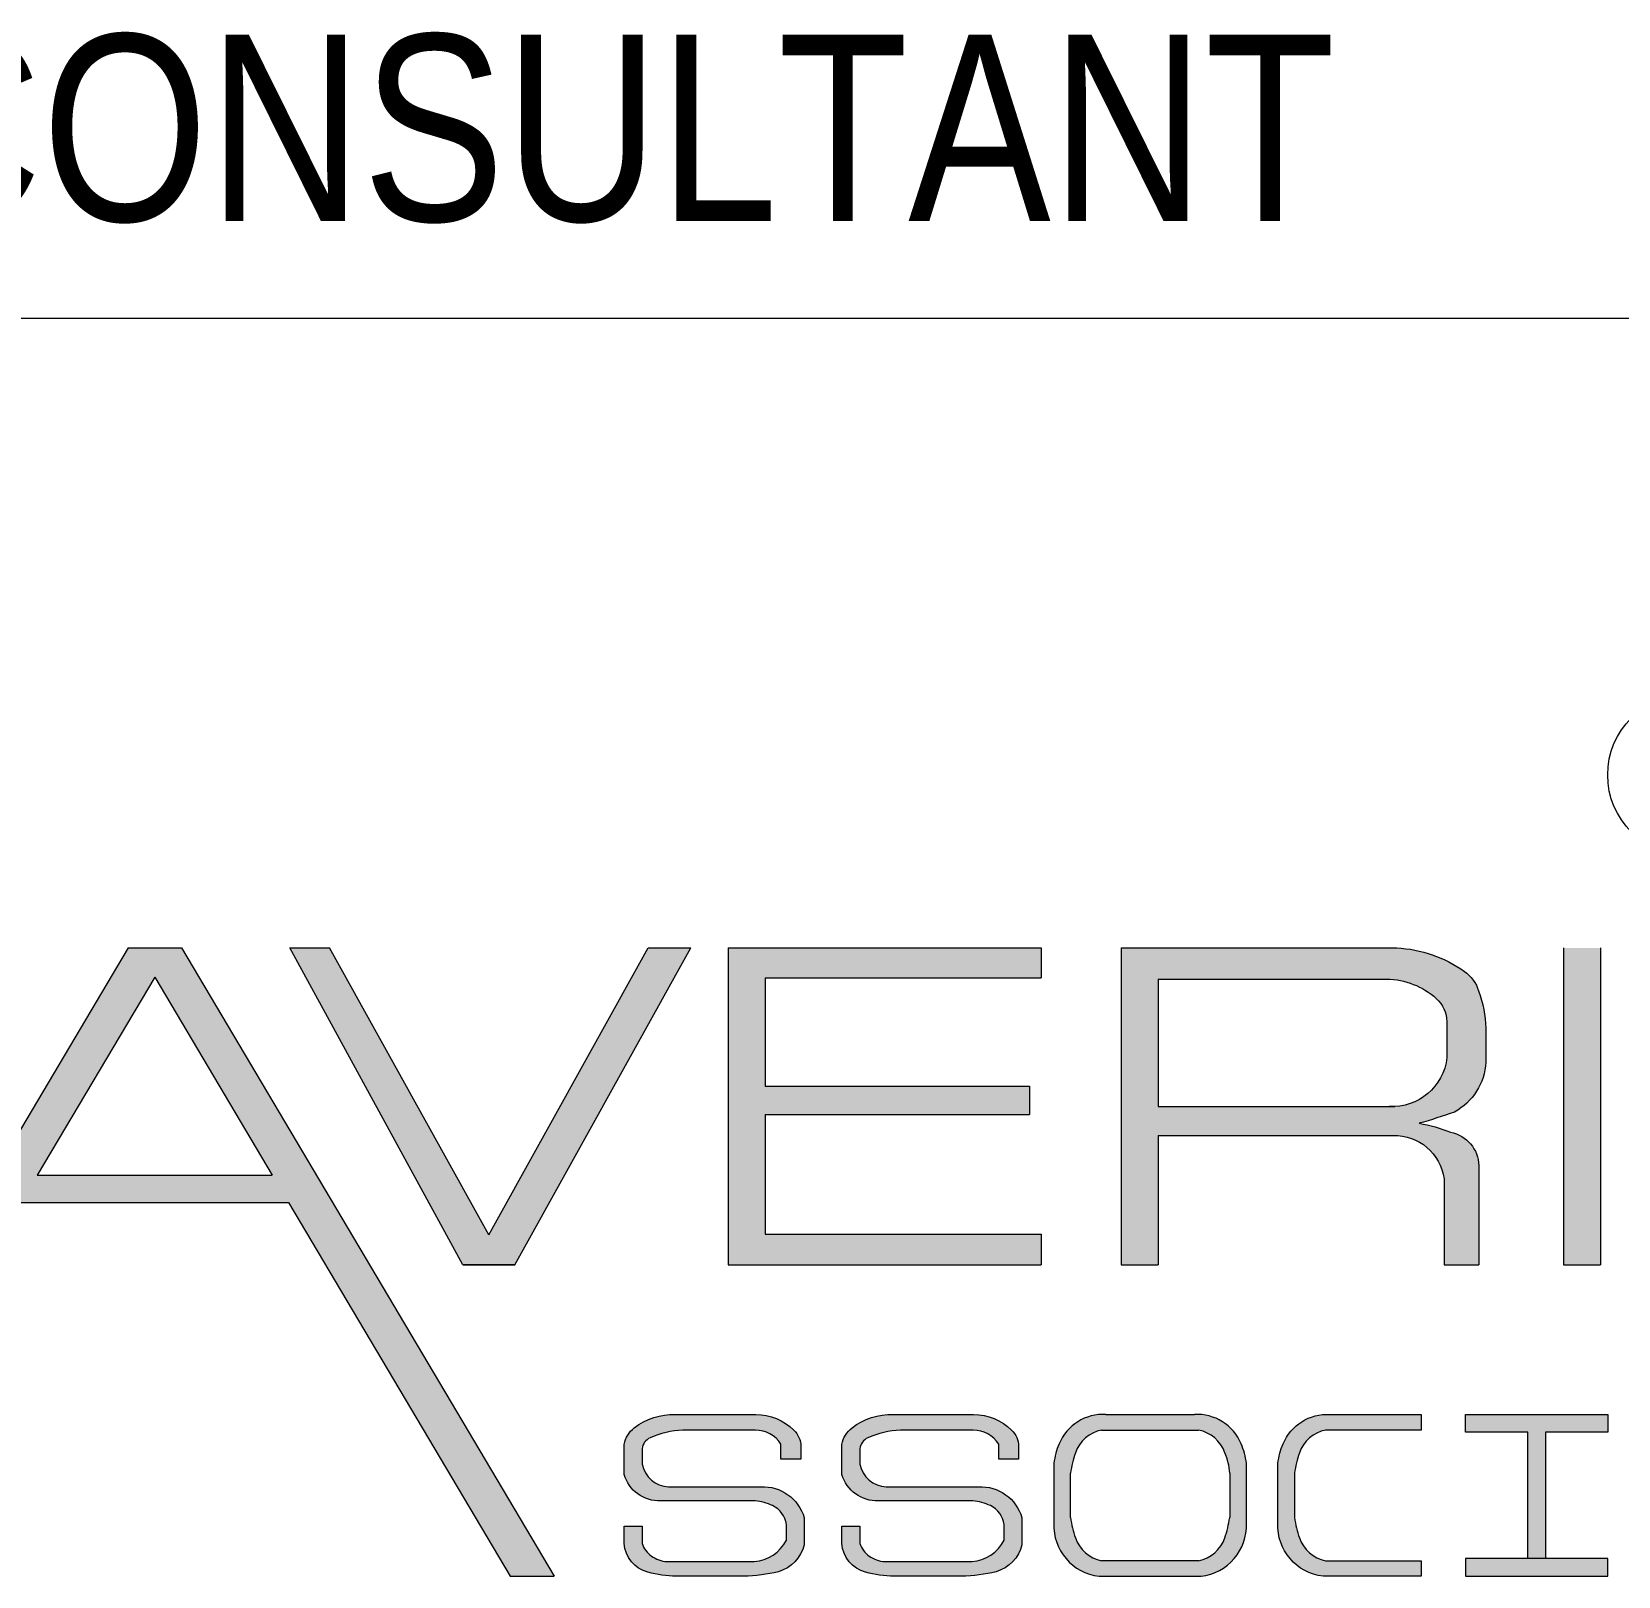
# Model space of a CAD drawing. Header units: millimetres. Extents: x 1112055 to 3390982, y -148532 to 766891.
# Drawn here: x 2074297 to 2075333, y 357896 to 358904 of the extents above; entities that cross this region are included whole.
import ezdxf

# ---------------------------------------------------------------- set-up
doc = ezdxf.new("R2010")
doc.units = ezdxf.units.MM
doc.layers.add('B TITLE BLOCK', color=250, linetype='Continuous', lineweight=0)
doc.layers.add('P_TITLE BLOCK TEXT', color=7, linetype='Continuous', lineweight=9)
doc.layers.add('FORMAT TEXT', color=7, linetype='Continuous')
doc.styles.add('SWINC', font='swissc.ttf')

msp = doc.modelspace()

# ---------------------------------------------------------------- hatches: boundary and pattern name
at = {"layer": 'P_TITLE BLOCK TEXT'}
h = msp.add_hatch(color=7, dxfattribs=at)
h.paths.add_polyline_path([(2074394.877350769, 358306.5171820589), (2074360.106494597, 358306.5171820589), (2074116.762794151, 357896.4388072281), (2074145.45454923, 357896.4388072281), (2074290.139433973, 358140.2591415584), (2074464.844411393, 358140.2591415584), (2074609.529296136, 357896.4388072281), (2074638.221051215, 357896.4388072281)])
h.paths.add_polyline_path([(2074377.49192268, 358287.4639656026), (2074454.148487157, 358158.2837183999), (2074300.835358209, 358158.2837183999)], flags=16)
for color, points in [(7, [(2074727.40078879, 358306.5171820589), (2074699.537121997, 358306.5171820589), (2074595.507678622, 358119.3236201725), (2074491.478235253, 358306.5171820589), (2074465.687424343, 358306.5171820589), (2074578.514929662, 358099.762179067), (2074612.500427583, 358099.762179067)]), (7, [(2074956.057153901, 358306.5171820589), (2074751.736178101, 358306.5171820589), (2074751.736178101, 358099.762179067), (2074956.057153901, 358099.762179067), (2074956.057153901, 358119.6178879159), (2074775.952921669, 358119.6178879159), (2074775.952921669, 358197.7296761276), (2074948.485259364, 358197.7296761276), (2074948.485259364, 358216.250732763), (2074775.952921669, 358216.250732763), (2074775.952921669, 358286.8897842609), (2074956.057153901, 358286.8897842609)]), (7, [(2075321.246443042, 358306.5171820589), (2075297.029699469, 358306.5171820589), (2075297.029699469, 358099.762179067), (2075321.246443042, 358099.762179067)]), (256, [(2075110.640089546, 357931.0479811957), (2075110.640089546, 357970.1940388203, -0.065444553260905), (2075114.07235311, 357982.8799039944, -0.3186236598127411), (2075144.62176019, 358001.9884028328), (2075204.193550094, 358001.9884028328), (2075204.193550094, 357991.8406350098), (2075141.817893458, 357991.8406350098, 0.2644804300768096), (2075124.730610631, 357976.9415977272, 0.0506837276388673), (2075121.572337599, 357963.7680502195), (2075121.572337599, 357934.6591598412, 0.0506837276411283), (2075124.730610631, 357921.4856123336, 0.2644804300830637), (2075141.817893458, 357906.5865750511), (2075204.193550094, 357906.5865750511), (2075204.193550094, 357896.4388072281), (2075140.245696866, 357896.4388072281, -0.3947190252426027)])]:
    msp.add_hatch(color=color, dxfattribs=at).paths.add_polyline_path(points)
h = msp.add_hatch(color=7, dxfattribs=at)
h.paths.add_polyline_path([(2075232.494071864, 358291.20873276, -0.1662994059925575), (2075241.699450318, 358278.4066744125, -0.0791995366985774), (2075246.420019828, 358254.0640730141), (2075246.420019828, 358231.9326060618, -0.2597704900776225), (2075225.888183285, 358199.3259186313, -0.0146451845304826), (2075202.896169924, 358192.057113989, -0.0494066516944872), (2075223.399684585, 358186.2653657414, -0.351322737650402), (2075241.846417944, 358164.4125156746), (2075241.846417944, 358099.762179067), (2075219.204983606, 358099.762179067), (2075219.204983606, 358155.875230321, 0.3675094121381071), (2075187.427871039, 358184.1347205968), (2075032.589013932, 358184.1347205968), (2075032.589013932, 358099.762179067), (2075008.37227036, 358099.762179067), (2075008.37227036, 358306.5171820589), (2075188.273656648, 358306.5171820589, -0.1432384059828174)])
h.paths.add_polyline_path([(2075181.768808313, 358286.149127738, -0.1815059090176984), (2075214.079487673, 358273.475155763, -0.2046130928259839), (2075221.015287954, 358258.5192341983), (2075221.015287954, 358234.9076151175, -0.3961353841263715), (2075183.342586636, 358203.0098528403), (2075032.589013932, 358203.0098528403), (2075032.589013932, 358286.149127738)], flags=16)
h = msp.add_hatch(color=7, dxfattribs=at)
edge = h.paths.add_edge_path()
edge.add_line((2074786.288747367, 357972.7271305578), (2074786.288747367, 357982.6675614374))
edge.add_arc((2074769.48634415, 357971.7483370937), 20.03871787709489, 33.01826321564511, 89.55826277277895)
edge.add_line((2074769.640836506, 357991.7864594149), (2074722.154218907, 357991.7864594149))
edge.add_arc((2074724.691958184, 357933.3619329), 58.4796154169414, 92.48714741873879, 114.0429537283691)
edge.add_arc((2074704.512292943, 357978.5949106351), 8.949410852907363, 114.0429537294062, 173.3691583151758)
edge.add_line((2074695.622746916, 357979.628315711), (2074695.622746916, 357969.6573143691))
edge.add_arc((2074713.885130999, 357973.3307342381), 18.62816915107544, 191.3730973809643, 266.989319789544)
edge.add_line((2074712.906740348, 357954.7282764002), (2074773.074673835, 357954.7282764002))
edge.add_arc((2074774.761880609, 357927.1021791057), 27.67757067346279, 15.593509061330622, 93.49488039938291, ccw=False)
edge.add_line((2074801.42072366, 357934.5422063611), (2074801.487247628, 357916.8412307242))
edge.add_arc((2074777.504344495, 357923.1147068235), 24.78983955410691, 286.83610795885704, 345.3409580231924, ccw=False)
edge.add_arc((2074760.387297124, 357997.5347191727), 101.1100249452972, 270.9573158560145, 283.9044309719972, ccw=False)
edge.add_line((2074762.076596532, 357896.4388072281), (2074717.897002948, 357896.4388072281))
edge.add_arc((2074719.445812989, 357975.392461632), 78.96884421117723, 255.2817551210301, 268.87619010347515, ccw=False)
edge.add_arc((2074704.657934844, 357919.0974624002), 20.76396229907139, 183.4260365920886, 255.2817551212632, ccw=False)
edge.add_line((2074683.931082424, 357917.8566081863), (2074683.931082424, 357929.0500660379))
edge.add_line((2074683.931082424, 357929.0500660363), (2074695.622746917, 357929.0500660363))
edge.add_line((2074695.622746916, 357929.0500660363), (2074695.622746916, 357917.8497983136))
edge.add_arc((2074711.251146795, 357923.1134075312), 16.49098131350954, 198.6134072769036, 234.8504137460179)
edge.add_arc((2074713.638608203, 357926.504179886), 20.63794516217011, 234.8504137462263, 265.2644397945826)
edge.add_line((2074711.934800362, 357905.9366856491), (2074768.867960426, 357905.9366856491))
edge.add_arc((2074766.823817815, 357931.5629347864), 25.70764796680564, 274.5606862053867, 333.2673842339913)
edge.add_line((2074789.783715849, 357919.9989282946), (2074789.914153897, 357930.159396804))
edge.add_arc((2074773.946182619, 357927.9015735157), 16.12680602896097, 8.048099003175661, 64.75619501759226)
edge.add_arc((2074765.987661805, 357911.0223647164), 34.78814958505173, 64.75619501777959, 84.27045226384784)
edge.add_line((2074769.460663383, 357945.6367202855), (2074707.693216927, 357945.6367202855))
edge.add_arc((2074706.836856145, 357969.4415870919), 23.8202652662197, 195.9277156249536, 272.0602807550699, ccw=False)
edge.add_line((2074683.931082424, 357962.904724878), (2074683.931082424, 357982.5147091221))
edge.add_arc((2074701.183604053, 357979.3737423476), 17.53611059758086, 127.42578174409411, 169.6818301060569, ccw=False)
edge.add_arc((2074716.227771785, 357959.715127286), 42.29066833871261, 88.3567074096274, 127.42578174509751, ccw=False)
edge.add_line((2074717.440538505, 358001.9884028328), (2074769.832200603, 358001.9884028328))
edge.add_arc((2074770.031509485, 357966.9067052109), 35.08226378177395, 45.300427081282805, 90.32550976596679, ccw=False)
edge.add_arc((2074783.796589814, 357980.8169005625), 15.51261965570316, 1.8933564716198816, 45.30042708078719, ccw=False)
edge.add_line((2074799.300740414, 357981.3294265106), (2074799.300740414, 357972.727130557))
edge.add_line((2074799.300740414, 357972.7271305578), (2074786.288747369, 357972.7271305578))
h = msp.add_hatch(color=7, dxfattribs=at)
edge = h.paths.add_edge_path()
edge.add_line((2074928.422524784, 357972.7271305578), (2074928.422524784, 357982.6675614374))
edge.add_arc((2074911.620121567, 357971.7483370937), 20.03871787709489, 33.01826321564511, 89.55826277277895)
edge.add_line((2074911.774613923, 357991.7864594149), (2074864.287996325, 357991.7864594149))
edge.add_arc((2074866.825735606, 357933.3619329), 58.4796154169414, 92.48714741873879, 114.0429537283691)
edge.add_arc((2074846.646070361, 357978.5949106351), 8.949410852907363, 114.0429537294062, 173.3691583151758)
edge.add_line((2074837.756524337, 357979.628315711), (2074837.756524337, 357969.6573143691))
edge.add_arc((2074856.018908416, 357973.3307342381), 18.62816915107544, 191.3730973809643, 266.989319789544)
edge.add_line((2074855.04051777, 357954.7282764002), (2074915.208451257, 357954.7282764002))
edge.add_arc((2074916.895658032, 357927.1021791057), 27.67757067346279, 15.593509061330622, 93.49488039938291, ccw=False)
edge.add_line((2074943.554501082, 357934.5422063611), (2074943.62102505, 357916.8412307242))
edge.add_arc((2074919.638121916, 357923.1147068235), 24.78983955410691, 286.83610795885704, 345.3409580231924, ccw=False)
edge.add_arc((2074902.521074541, 357997.5347191727), 101.1100249452972, 270.9573158560145, 283.9044309719972, ccw=False)
edge.add_line((2074904.210373949, 357896.4388072281), (2074860.030780365, 357896.4388072281))
edge.add_arc((2074861.579590407, 357975.392461632), 78.96884421117723, 255.2817551210301, 268.87619010347515, ccw=False)
edge.add_arc((2074846.79171226, 357919.0974624002), 20.76396229907139, 183.4260365920886, 255.2817551212632, ccw=False)
edge.add_line((2074826.064859841, 357917.8566081863), (2074826.064859841, 357929.0500660379))
edge.add_line((2074826.064859841, 357929.0500660363), (2074837.756524335, 357929.0500660363))
edge.add_line((2074837.756524337, 357929.0500660363), (2074837.756524337, 357917.8497983136))
edge.add_arc((2074853.384924212, 357923.1134075312), 16.49098131350954, 198.6134072769036, 234.8504137460179)
edge.add_arc((2074855.77238562, 357926.504179886), 20.63794516217011, 234.8504137462263, 265.2644397945826)
edge.add_line((2074854.06857778, 357905.9366856491), (2074911.001737844, 357905.9366856491))
edge.add_arc((2074908.957595232, 357931.5629347864), 25.70764796680564, 274.5606862053867, 333.2673842339913)
edge.add_line((2074931.917493266, 357919.9989282946), (2074932.047931314, 357930.159396804))
edge.add_arc((2074916.079960037, 357927.9015735157), 16.12680602896097, 8.048099003175661, 64.75619501759226)
edge.add_arc((2074908.121439223, 357911.0223647164), 34.78814958505173, 64.75619501777959, 84.27045226384784)
edge.add_line((2074911.5944408, 357945.6367202855), (2074849.826994345, 357945.6367202855))
edge.add_arc((2074848.970633562, 357969.4415870919), 23.8202652662197, 195.9277156249536, 272.0602807550699, ccw=False)
edge.add_line((2074826.064859841, 357962.904724878), (2074826.064859841, 357982.5147091221))
edge.add_arc((2074843.31738147, 357979.3737423476), 17.53611059758086, 127.42578174409411, 169.6818301060569, ccw=False)
edge.add_arc((2074858.361549201, 357959.715127286), 42.29066833871261, 88.3567074096274, 127.42578174509751, ccw=False)
edge.add_line((2074859.574315922, 358001.9884028328), (2074911.96597802, 358001.9884028328))
edge.add_arc((2074912.165286907, 357966.9067052109), 35.08226378177395, 45.300427081282805, 90.32550976596679, ccw=False)
edge.add_arc((2074925.930367236, 357980.8169005625), 15.51261965570316, 1.8933564716198816, 45.30042708078719, ccw=False)
edge.add_line((2074941.434517832, 357981.3294265106), (2074941.434517832, 357972.727130557))
edge.add_line((2074941.434517832, 357972.7271305578), (2074928.422524786, 357972.7271305578))
h = msp.add_hatch(color=256, dxfattribs=at)
h.paths.add_polyline_path([(2075056.139645267, 358001.9884028328), (2074998.400657206, 358001.9884028328, 0.3186216901171488), (2074967.851335831, 357982.8801096007, 0.0654456625201036), (2074964.418986562, 357970.1940388203), (2074964.418986562, 357931.0479811957, 0.3947190252434177), (2074994.024593882, 357896.4388072281), (2075060.515708587, 357896.4388072281, 0.394719025241403), (2075090.121315911, 357931.0479811957), (2075090.121315911, 357970.1940388203, 0.0654456625725081), (2075086.688966638, 357982.8801096056, 0.3186216900435543)])
h.paths.add_polyline_path([(2075079.189067859, 357963.7680502195, 0.1047262594535254), (2075076.030794822, 357976.9415977272), (2075076.030842819, 357976.9414605569), (2075076.030757823, 357976.9417034739, 0.2644791230732378), (2075058.943511995, 357991.8406350098), (2074995.596790473, 357991.8406350098, 0.2644804300744661), (2074978.509507652, 357976.9415977272, 0.0506837276411892), (2074975.351234615, 357963.7680502195), (2074975.351234615, 357934.6591598412, 0.0506837276411892), (2074978.509507652, 357921.4856123336, 0.2644804300744662), (2074995.596790473, 357906.5865750511), (2075058.943511995, 357906.5865750511, 0.2644804300768095), (2075076.030794822, 357921.4856123336, 0.0473854188635733), (2075079.189067859, 357934.6591598412)], flags=16)
h = msp.add_hatch(color=256, dxfattribs=at)
h.paths.add_polyline_path([(2075326.091521656, 357908.0592005693), (2075233.178441661, 357908.0592005693), (2075233.178441661, 357896.4388072281), (2075326.091521656, 357896.4388072281)])
h.paths.add_polyline_path([(2075273.824784988, 357908.0592005693), (2075285.445178329, 357908.0592005693), (2075285.445178329, 357990.3680094867), (2075326.091521656, 357990.3680094867), (2075326.091521656, 358001.9884028328), (2075233.178441661, 358001.988402828), (2075233.178441661, 357990.3680094867), (2075273.824784988, 357990.3680094867)])

# ---------------------------------------------------------------- linework, layer by layer
at = {"layer": 'B TITLE BLOCK', "color": 250, "lineweight": 0}
msp.add_line((2077440.810895424, 358717.3396611214), (2073382.384186743, 358717.3396611214), dxfattribs=at)
at = {"layer": 'P_TITLE BLOCK TEXT'}
for p, q in [((2074995.596790473, 357991.8406350091), (2075058.943511995, 357991.8406350091)), ((2074964.418986562, 357970.1940388195), (2074964.418986562, 357931.0479811949)), ((2074975.351234615, 357934.6591598406), (2074975.351234615, 357963.7680502188)), ((2075079.189067859, 357963.7680502188), (2075079.189067859, 357934.6591598406)), ((2075090.121315911, 357931.0479811949), (2075090.121315911, 357970.1940388195)), ((2075058.943511995, 357906.5865750503), (2074995.596790473, 357906.5865750503)), ((2074994.024593886, 357896.4388072273), (2075060.515708587, 357896.4388072273))]:
    msp.add_line(p, q, dxfattribs=at)
at = {"layer": 'P_TITLE BLOCK TEXT', "color": 7}
for points in [[(2074360.106494597, 358306.5171820583), (2074116.762794151, 357896.4388072273)], [(2074394.877350769, 358306.5171820583), (2074638.221051215, 357896.4388072273)], [(2074465.687424343, 358306.5171820583), (2074491.478235253, 358306.5171820583)], [(2074612.500427583, 358099.7621790661), (2074578.514929662, 358099.7621790661), (2074465.687424343, 358306.5171820583)], [(2074595.507678622, 358119.3236201717), (2074491.478235253, 358306.5171820583)], [(2074595.507678622, 358119.3236201717), (2074699.537121997, 358306.5171820583)], [(2074612.500427583, 358099.7621790661), (2074727.40078879, 358306.5171820583)], [(2074699.537121997, 358306.5171820583), (2074727.40078879, 358306.5171820583)], [(2074751.736178101, 358306.5171820583), (2074956.057153901, 358306.5171820583)], [(2074751.736178101, 358306.5171820583), (2074751.736178101, 358099.7621790661)], [(2074956.057153901, 358306.5171820583), (2074956.057153901, 358286.8897842603)], [(2075008.37227036, 358306.5171820583), (2075008.37227036, 358099.7621790661)], [(2075008.37227036, 358306.5171820583), (2075188.273656648, 358306.5171820583)], [(2075297.029699469, 358306.5171820583), (2075297.029699469, 358099.7621790661)], [(2075321.246443042, 358306.5171820583), (2075321.246443042, 358099.7621790661)], [(2074775.952921669, 358286.8897842603), (2074775.952921669, 358216.2507327623)], [(2074775.952921669, 358286.8897842603), (2074956.057153901, 358286.8897842603)], [(2075032.589013932, 358286.1491277373), (2075032.589013932, 358203.0098528396)], [(2075032.589013932, 358286.1491277373), (2075181.768808313, 358286.1491277373)], [(2075221.015287954, 358258.5192341976), (2075221.015287954, 358234.9076151167)], [(2075246.420019828, 358254.0640730085), (2075246.420019828, 358231.9326060611)], [(2074775.952921669, 358216.2507327623), (2074948.485259364, 358216.2507327623)], [(2074948.485259364, 358216.2507327623), (2074948.485259364, 358197.7296761269)], [(2075032.589013932, 358203.0098528396), (2075187.072016197, 358203.0098528396)], [(2074775.952921669, 358197.7296761269), (2074775.952921669, 358119.6178879152)], [(2074775.952921669, 358197.7296761269), (2074948.485259364, 358197.7296761269)], [(2075032.589013932, 358184.1347205961), (2075032.589013932, 358099.7621790661)], [(2075032.589013932, 358184.1347205961), (2075187.427871039, 358184.1347205961)], [(2075219.204983606, 358155.8752303204), (2075219.204983606, 358099.7621790661)], [(2074464.844411393, 358140.2591415578), (2074609.529296136, 357896.4388072273)], [(2074775.952921669, 358119.6178879152), (2074956.057153901, 358119.6178879152)], [(2074956.057153901, 358119.6178879152), (2074956.057153901, 358099.7621790661)], [(2074578.514929662, 358099.7621790661), (2074612.500427583, 358099.7621790661)], [(2074751.736178101, 358099.7621790661), (2074956.057153901, 358099.7621790661)], [(2075008.37227036, 358099.7621790661), (2075032.589013932, 358099.7621790661)], [(2075219.204983606, 358099.7621790661), (2075241.846417944, 358099.7621790661)], [(2075297.029699469, 358099.7621790661), (2075321.246443042, 358099.7621790661)], [(2075297.029699469, 358099.7621790661), (2075321.246443042, 358099.7621790661)], [(2074609.529296136, 357896.4388072273), (2074638.221051215, 357896.4388072273)]]:
    msp.add_lwpolyline(points, dxfattribs=at)
at = {"layer": 'P_TITLE BLOCK TEXT'}
for points in [[(2074360.106494597, 358306.5171820583), (2074394.877350769, 358306.5171820583)], [(2074377.49192268, 358287.4639656019), (2074300.835358209, 358158.2837183991)], [(2074377.49192268, 358287.4639656019), (2074454.148487157, 358158.2837183991)], [(2074300.835358209, 358158.2837183991), (2074454.148487157, 358158.2837183991)], [(2074290.139433973, 358140.2591415578), (2074464.844411393, 358140.2591415578)], [(2074998.400657206, 358001.988402832), (2075056.139645267, 358001.988402832)], [(2075273.824784988, 357990.3680094859), (2075233.178441661, 357990.3680094859), (2075233.178441661, 358001.988402832), (2075326.091521656, 358001.988402832), (2075326.091521656, 357990.3680094859), (2075285.445178329, 357990.3680094859)], [(2075285.445178329, 357990.3680094859), (2075285.445178329, 357908.0592005685), (2075273.824784988, 357908.0592005685), (2075273.824784988, 357990.3680094859)], [(2075326.091521656, 357908.0592005685), (2075233.178441661, 357908.0592005685), (2075233.178441661, 357896.4388072273), (2075326.091521656, 357896.4388072273), (2075326.091521656, 357908.0592005685), (2075285.445178329, 357908.0592005685)]]:
    msp.add_lwpolyline(points, dxfattribs=at)
at = {"layer": 'P_TITLE BLOCK TEXT', "color": 7}
for points in [[(2075188.273656648, 358306.5171820583, -0.1432384059828174), (2075232.494071864, 358291.2087327594, -0.1662994059925575), (2075241.699450318, 358278.4066744116, -0.0791995367245889), (2075246.420019828, 358254.0640730085, 1.678218886483149)], [(2075181.768808313, 358286.1491277373, -0.1815059090176984), (2075214.079487673, 358273.4751557622, -0.2046130927975971), (2075221.015287954, 358258.5192341976, 10.50997811602303)], [(2075221.015287954, 358234.9076151167, -0.3961353841393621), (2075183.342586636, 358203.0098528396, -0.3062019991474196)], [(2075246.420019828, 358231.9326060611, -0.2597704900776225), (2075225.888183285, 358199.3259186306, -0.0146451845304826), (2075202.896169924, 358192.0571139882, -0.0494066516944872), (2075223.399684585, 358186.2653657407, -0.351322737721068), (2075241.846417944, 358164.4125156691), (2075241.846417944, 358099.7621790661)], [(2075185.95049653, 358184.1347205961, -0.3803317739883389), (2075219.204983606, 358155.8752303204, -39.10634366962048)], [(2075110.640089546, 357928.097987636), (2075110.640089546, 357970.1940388195, -0.0654451079201827), (2075114.072395962, 357982.8800068016, -0.3186226749167162), (2075144.621760186, 358001.988402832), (2075204.193550094, 358001.988402832), (2075204.193550094, 357991.8406350091), (2075141.817893458, 357991.8406350091, 0.2644804300768096), (2075124.730610631, 357976.9415977263, 0.0506837276411283), (2075121.572337599, 357963.7680502188), (2075121.572337599, 357934.6591598406, 0.0506837276411283), (2075124.730610631, 357921.4856123329, 0.2644804300768096), (2075141.817893458, 357906.5865750503), (2075204.193550094, 357906.5865750503), (2075204.193550094, 357896.4388072273), (2075140.245696866, 357896.4388072273, -0.3947190252579334), (2075110.640089546, 357931.0479811949)]]:
    msp.add_lwpolyline(points, format="xyb", dxfattribs=at)
for points in [[(2074786.288747367, 357972.7271305569), (2074786.288747367, 357982.6675614328, 0.2518321425504549), (2074769.640836506, 357991.7864594142), (2074722.154218908, 357991.7864594142, 0.0943332803251045), (2074700.866111453, 357986.7678730815, 0.2648005950274), (2074695.622746916, 357979.6283157103), (2074695.622746916, 357969.6573143677, 0.342455608626355), (2074712.906740348, 357954.7282763994), (2074773.074673835, 357954.7282763994, -0.3536343318604639), (2074801.42072366, 357934.5422063604), (2074801.48724763, 357916.8412307217, -0.2609690833415413), (2074784.684350788, 357899.3874302279, -0.0565526202682377), (2074762.076596532, 357896.4388072273), (2074717.89700295, 357896.4388072273, -0.0593865794242292), (2074699.382519202, 357899.0148300995, -0.324223828793496), (2074683.931082424, 357917.8566081856), (2074683.931082424, 357929.0500660354), (2074695.622746916, 357929.0500660354), (2074695.622746916, 357917.849798311, 0.1594446921200951), (2074701.75707284, 357909.629527359, 0.1334907776809275), (2074711.934800362, 357905.9366856483), (2074768.867960427, 357905.9366856483, 0.2619100095917326), (2074789.783715849, 357919.9989282938), (2074789.914153897, 357930.1593968024, 0.2526122615055632), (2074780.823796818, 357942.4882899243, 0.085353380822099), (2074769.460663383, 357945.6367202848), (2074707.693216926, 357945.6367202848, -0.3449747456290864), (2074683.931082424, 357962.9047248773), (2074683.931082424, 357982.5147091235, -0.1864948836794344), (2074690.526326637, 357993.2998908811, -0.172141735516322), (2074717.440538505, 358001.988402832), (2074769.832200602, 358001.988402832, -0.1990261439851543), (2074794.708002118, 357991.8433437861, -0.1916967583265429), (2074799.300740414, 357981.3294265098), (2074799.300740414, 357972.7271305569)], [(2074928.422524784, 357972.7271305569), (2074928.422524784, 357982.6675614328, 0.2518321425504549), (2074911.774613923, 357991.7864594142), (2074864.287996325, 357991.7864594142, 0.0943332803251045), (2074842.999888869, 357986.7678730815, 0.2648005950274), (2074837.756524337, 357979.6283157103), (2074837.756524337, 357969.6573143677, 0.342455608626355), (2074855.04051777, 357954.7282763994), (2074915.208451252, 357954.7282763994, -0.3536343318604639), (2074943.554501082, 357934.5422063604), (2074943.621025047, 357916.8412307217, -0.2609690833415413), (2074926.818128205, 357899.3874302279, -0.0565526202682377), (2074904.210373949, 357896.4388072273), (2074860.030780368, 357896.4388072273, -0.0593865794242292), (2074841.516296619, 357899.0148300995, -0.324223828793496), (2074826.064859841, 357917.8566081856), (2074826.064859841, 357929.0500660354), (2074837.756524337, 357929.0500660354), (2074837.756524337, 357917.849798311, 0.1594446921200951), (2074843.890850257, 357909.629527359, 0.1334907776809275), (2074854.06857778, 357905.9366856483), (2074911.001737844, 357905.9366856483, 0.2619100095917326), (2074931.917493266, 357919.9989282938), (2074932.047931314, 357930.1593968024, 0.2526122615055632), (2074922.957574239, 357942.4882899243, 0.085353380822099), (2074911.5944408, 357945.6367202848), (2074849.826994344, 357945.6367202848, -0.3449747456290864), (2074826.064859841, 357962.9047248773), (2074826.064859841, 357982.5147091235, -0.1864948836794344), (2074832.660104059, 357993.2998908811, -0.172141735516322), (2074859.574315922, 358001.988402832), (2074911.965978019, 358001.988402832, -0.1990261439851543), (2074936.841779536, 357991.8433437861, -0.1916967583265429), (2074941.434517832, 357981.3294265098), (2074941.434517832, 357972.7271305569)]]:
    msp.add_lwpolyline(points, format="xyb", close=True, dxfattribs=at)
at = {"layer": 'P_TITLE BLOCK TEXT'}
msp.add_circle((2075378.441203881, 358419.4212227958), 52.48922078263591, dxfattribs=at)
for centre, radius, start, end in [((2074996.596849268, 357970.8977743961), 31.1429109035156, 86.67955074515184, 157.3715793772999), ((2075057.943453206, 357970.8977743961), 31.14291090350982, 22.62842063353941, 93.32044925484816), ((2075000.151330982, 357969.3691834278), 22.92836617222294, 101.4575682883274, 160.7151990218213), ((2075054.388971492, 357969.3691834278), 22.92836617209251, 19.2848009781787, 78.54243171167268), ((2075014.3879183, 357963.4817855789), 50.41773975991413, 157.3716577079072, 172.3493392727759), ((2075041.742626378, 357954.8165038755), 66.9921419437913, 160.7151990218213, 172.3211226344227), ((2075046.507260636, 357962.8981593087), 32.69338210644454, 1.524680440962691, 25.4389978983106), ((2075040.152384174, 357963.4817855789), 50.4177397601871, 7.650660727224124, 22.62834229395612), ((2075041.742626378, 357943.6107061837), 66.99214194381219, 187.6788773655772, 199.2848009781787), ((2075008.263873881, 357944.6976560169), 71.63207763451403, 341.0922504483072, 351.9440712038116), ((2074997.726698269, 357929.5729844178), 33.34035504815743, 177.4643736582513, 263.6247444816019), ((2075000.151330982, 357929.0580266269), 22.92836617215389, 199.2848009781787, 258.5424316982746), ((2075054.388971492, 357929.0580266269), 22.92836617193111, 281.4575682883273, 340.7151990218213), ((2075056.813604204, 357929.5729844178), 33.34035504800934, 276.3752555183981, 2.535626341748765)]:
    msp.add_arc(centre, radius, start, end, dxfattribs=at)

# ---------------------------------------------------------------- texts
at = {"layer": 'FORMAT TEXT', "style": 'SWINC'}
msp.add_text('SERVICES CONSULTANT', height=121.7528012603844, dxfattribs=at).set_placement((2073459.247988703, 358780.9215981985))

doc.saveas('drawing.dxf')
